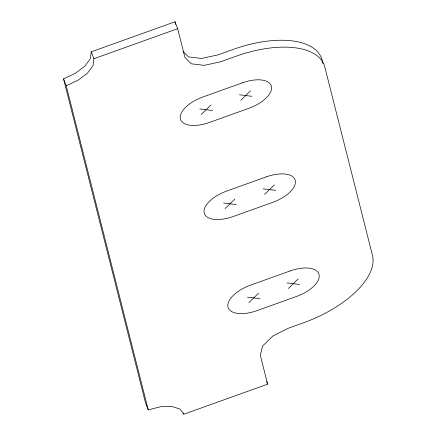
<?xml version="1.0" encoding="UTF-8"?>
<svg xmlns="http://www.w3.org/2000/svg" width="436" height="436" viewBox="0 0 436 436"><rect width="100%" height="100%" fill="white"/><g stroke="black" fill="none" stroke-linecap="round" stroke-linejoin="round"><path stroke-width="0.65" d="M91.233 51.835L90.345 58.702L84.769 66.25L75.357 73.33L63.542 78.872L145.553 402.984L148.251 409.873L160.671 406.723L171.8 406.439L179.954 409.066L183.878 414.2L267.622 384.165L260.341 355.389L262.597 346.031L272.734 336.134L288.033 328.357L303.227 322.907A84.203 40.194 -21.4 0 0 372.458 255.316L324.847 67.149A84.203 40.194 -21.4 0 0 235.778 56.337L220.578 61.787L204.217 65.367L191.175 63.781L184.951 57.465L177.67 28.689L174.972 21.8L91.233 51.835L93.931 58.724L93.037 65.591L87.462 73.139L78.049 80.224L66.239 85.761L148.251 409.873M201.225 114.515L211.019 104.956M240.803 100.318L250.591 90.759M225.031 208.593L234.824 199.039M264.608 194.401L274.397 184.842M248.836 302.677L258.63 293.117M288.414 288.485L298.202 278.926M93.931 58.724L177.67 28.689M239.397 94.776L251.992 96.302M199.824 108.967L212.419 110.499M263.202 188.859L275.803 190.385M223.63 203.051L236.225 204.582M287.008 282.942L299.608 284.468M247.435 297.134L260.03 298.665M183.142 51.475L188.483 56.893L201.519 58.473L217.88 54.898L233.08 49.448A84.203 40.194 -21.4 0 1 322.15 60.261L322.983 63.563M266.641 381.658L267.622 384.165M63.542 78.872L66.239 85.761M183.387 412.947L183.878 414.2M174.972 21.8L175.637 24.416M242.471 82.802L202.898 96.994A27.364 13.064 -21.4 0 0 180.395 118.957A27.364 13.064 -21.4 0 0 209.345 122.472L248.918 108.281A27.364 13.064 -21.4 0 0 271.421 86.312A27.364 13.064 -21.4 0 0 242.471 82.802M266.276 176.88L226.704 191.077A27.364 13.064 -21.4 0 0 204.206 213.041A27.364 13.064 -21.4 0 0 233.151 216.556L272.723 202.364A27.364 13.064 -21.4 0 0 295.227 180.395A27.364 13.064 -21.4 0 0 266.276 176.88M290.087 270.963L250.509 285.16A27.364 13.064 -21.4 0 0 228.012 307.124A27.364 13.064 -21.4 0 0 256.957 310.639L296.535 296.447A27.364 13.064 -21.4 0 0 319.032 274.478A27.364 13.064 -21.4 0 0 290.087 270.963"/></g></svg>
